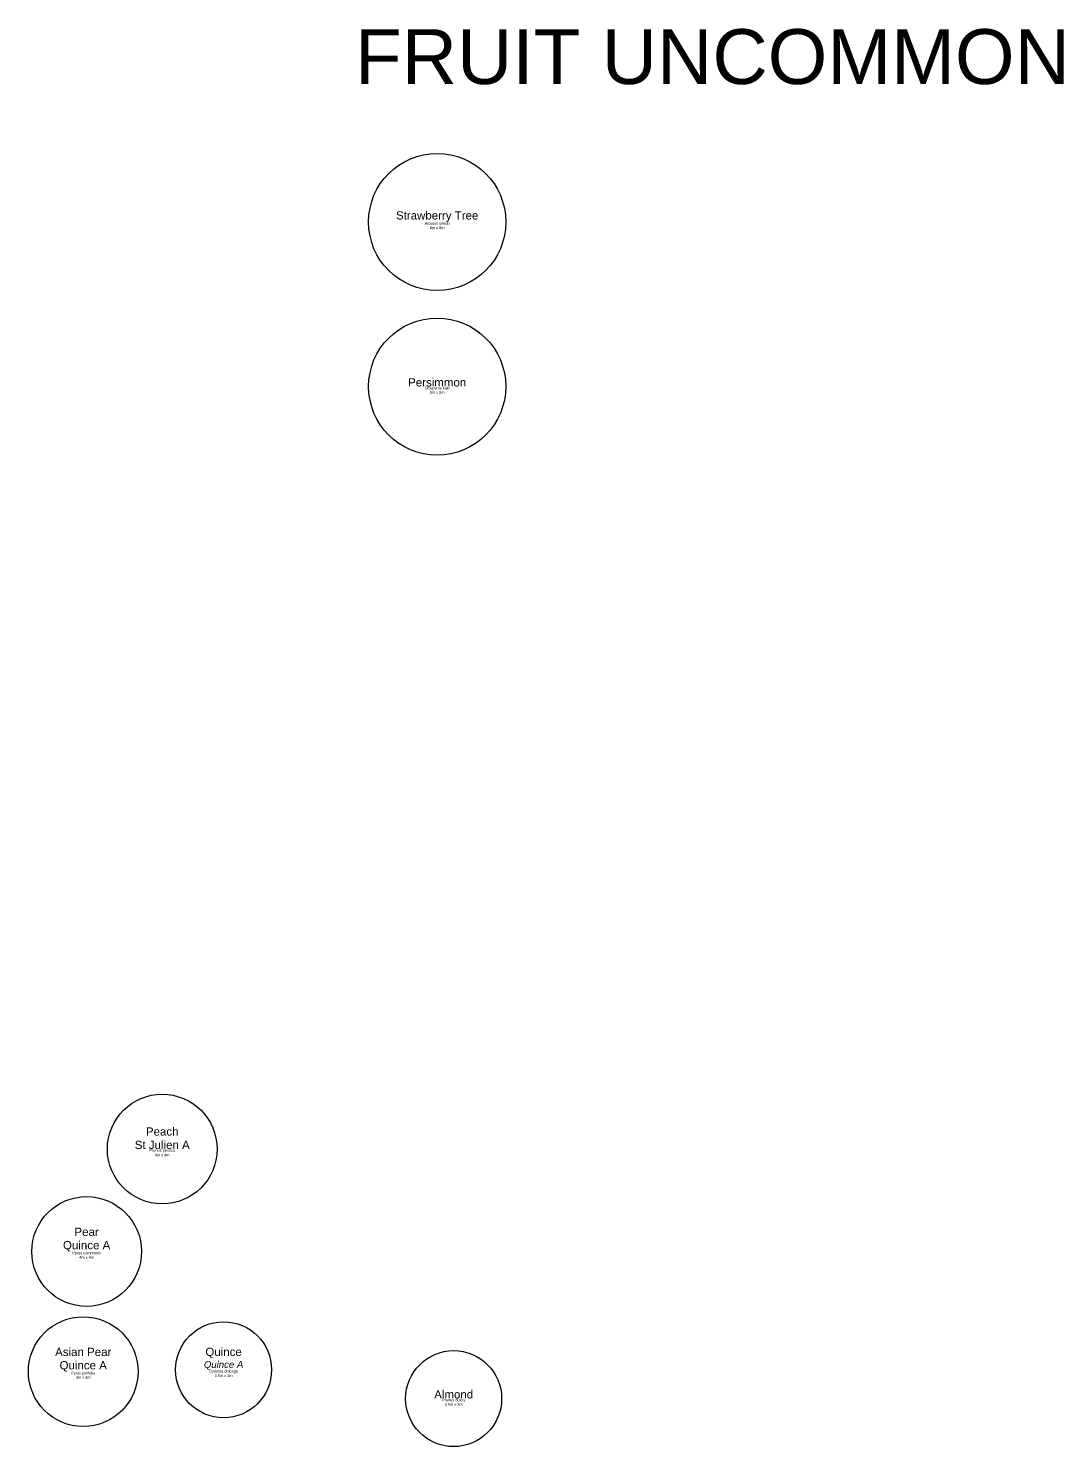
# Model space of a CAD drawing. Header units: metres. Extents: x -26 to 147, y -53 to 52.
# Drawn here: x 28.1 to 65.8, y 0.4 to 52.1 of the extents above; entities that cross this region are included whole.
import ezdxf

# ---------------------------------------------------------------- set-up
doc = ezdxf.new("R2010")
doc.units = ezdxf.units.M
for name, color, linetype, lineweight, true_color in [('Label', 6, 'Continuous', 25, 0xff00ff), ('Plant - Tree', 3, 'Continuous', 25, 0x00ff00), ('Plant label', 30, 'Continuous', 25, 0xff7f00)]:
    doc.layers.add(name, color=color, linetype=linetype, lineweight=lineweight, true_color=true_color)
doc.styles.add('textstyle13', font='')
doc.styles.add('textstyle14', font='')
doc.styles.add('textstyle31', font='')
doc.styles.add('textstyle32', font='')
doc.styles.add('textstyle35', font='')
doc.styles.add('textstyle36', font='')
doc.styles.add('textstyle75', font='')
doc.styles.add('textstyle76', font='')
doc.styles.add('textstyle81', font='')
doc.styles.add('textstyle82', font='')
doc.styles.add('textstyle83', font='')
doc.styles.add('textstyle84', font='')
doc.styles.add('textstyle87', font='')
doc.styles.add('textstyle88', font='')
doc.styles.add('textstyle98', font='')
doc.styles.get('textstyle13').set_extended_font_data('Arial')
doc.styles.get('textstyle14').set_extended_font_data('Arial')
doc.styles.get('textstyle31').set_extended_font_data('Arial')
doc.styles.get('textstyle32').set_extended_font_data('Arial')
doc.styles.get('textstyle35').set_extended_font_data('Arial')
doc.styles.get('textstyle36').set_extended_font_data('Arial')
doc.styles.get('textstyle75').set_extended_font_data('Arial')
doc.styles.get('textstyle76').set_extended_font_data('Arial')
doc.styles.get('textstyle81').set_extended_font_data('Arial')
doc.styles.get('textstyle82').set_extended_font_data('Arial')
doc.styles.get('textstyle83').set_extended_font_data('Arial')
doc.styles.get('textstyle84').set_extended_font_data('Arial')
doc.styles.get('textstyle87').set_extended_font_data('Arial')
doc.styles.get('textstyle88').set_extended_font_data('Arial')
doc.styles.get('textstyle98').set_extended_font_data('Arial')

# ---------------------------------------------------------------- blocks, each defined once
blk = doc.blocks.new('Tree - Arbutus unedo')
at = {"layer": 'Plant - Tree'}
blk.add_circle((0, 0), 2.5, dxfattribs=at)
at = {"layer": 'Plant - Tree', "insert": (0, 0), "char_height": 0.3, "attachment_point": 8, "line_spacing_factor": 0.971628, "style": 'textstyle14'}
blk.add_mtext('\\c32767;Strawberry Tree', dxfattribs=at)
at = {"layer": 'Plant label', "insert": (0, 0), "char_height": 0.1, "attachment_point": 2, "line_spacing_factor": 0.971628, "style": 'textstyle13'}
blk.add_mtext('\\c32767;Arbutus unedo\\P9m x 8m', dxfattribs=at)
blk = doc.blocks.new('Tree - Pyrus pyrifolia Quince A')
at = {"layer": 'Plant - Tree'}
blk.add_circle((0, 0), 2, dxfattribs=at)
at = {"layer": 'Plant - Tree', "insert": (0, 0), "char_height": 0.3, "attachment_point": 8, "line_spacing_factor": 0.971628, "style": 'textstyle88'}
blk.add_mtext('\\c32767;Asian Pear \\PQuince A', dxfattribs=at)
at = {"layer": 'Plant label', "insert": (0, 0), "char_height": 0.1, "attachment_point": 2, "line_spacing_factor": 0.971628, "style": 'textstyle87'}
blk.add_mtext('\\c32767;Pyrus pyrifolia\\P4m x 4m', dxfattribs=at)
blk = doc.blocks.new('Tree - Cydonia oblonga Quince A')
at = {"layer": 'Plant - Tree'}
blk.add_circle((0, 0), 1.75, dxfattribs=at)
at = {"layer": 'Plant - Tree', "insert": (0, 0), "char_height": 0.3, "attachment_point": 8, "line_spacing_factor": 0.971628, "style": 'textstyle32'}
blk.add_mtext('\\c32767;Quince\\P\\fArial|b0|i1|c0|p0;\\H0.250001;Quince A', dxfattribs=at)
at = {"layer": 'Plant label', "insert": (0, 0), "char_height": 0.1, "attachment_point": 2, "line_spacing_factor": 0.971628, "style": 'textstyle31'}
blk.add_mtext('\\c32767;Cydonia oblonga\\P3.5m x 3m', dxfattribs=at)
blk = doc.blocks.new('Tree - Pyrus communis Quince A')
at = {"layer": 'Plant - Tree'}
blk.add_circle((0, 0), 2, dxfattribs=at)
at = {"layer": 'Plant - Tree', "insert": (0, 0), "char_height": 0.3, "attachment_point": 8, "line_spacing_factor": 0.971628, "style": 'textstyle84'}
blk.add_mtext('\\c32767;Pear \\PQuince A', dxfattribs=at)
at = {"layer": 'Plant label', "insert": (0, 0), "char_height": 0.1, "attachment_point": 2, "line_spacing_factor": 0.971628, "style": 'textstyle83'}
blk.add_mtext('\\c32767;Pyrus communis\\P4m x 4m', dxfattribs=at)
blk = doc.blocks.new('Tree - Prunus persica St Julien A')
at = {"layer": 'Plant - Tree'}
blk.add_circle((0, 0), 2, dxfattribs=at)
at = {"layer": 'Plant - Tree', "insert": (0, 0), "char_height": 0.3, "attachment_point": 8, "line_spacing_factor": 0.971628, "style": 'textstyle82'}
blk.add_mtext('\\c32767;Peach\\PSt Julien A', dxfattribs=at)
at = {"layer": 'Plant label', "insert": (0, 0), "char_height": 0.1, "attachment_point": 2, "line_spacing_factor": 0.971628, "style": 'textstyle81'}
blk.add_mtext('\\c32767;Prunus persica\\P4m x 4m', dxfattribs=at)
blk = doc.blocks.new('Tree - Prunus dulcis')
at = {"layer": 'Plant - Tree'}
blk.add_circle((0, 0), 1.75, dxfattribs=at)
at = {"layer": 'Plant - Tree', "insert": (0, 0), "char_height": 0.3, "attachment_point": 8, "line_spacing_factor": 0.971628, "style": 'textstyle76'}
blk.add_mtext('\\c32767;Almond', dxfattribs=at)
at = {"layer": 'Plant label', "insert": (0, 0), "char_height": 0.1, "attachment_point": 2, "line_spacing_factor": 0.971628, "style": 'textstyle75'}
blk.add_mtext('\\c32767;Prunus dulcis\\P3.5m x 3m', dxfattribs=at)
blk = doc.blocks.new('Tree - Diospyros kaki')
at = {"layer": 'Plant - Tree'}
blk.add_circle((0, 0), 2.5, dxfattribs=at)
at = {"layer": 'Plant - Tree', "insert": (0, 0), "char_height": 0.3, "attachment_point": 8, "line_spacing_factor": 0.971628, "style": 'textstyle36'}
blk.add_mtext('\\c32767;Persimmon', dxfattribs=at)
at = {"layer": 'Plant label', "insert": (0, 0), "char_height": 0.1, "attachment_point": 2, "line_spacing_factor": 0.971628, "style": 'textstyle35'}
blk.add_mtext('\\c32767;Diospyros kaki\\P5m x 5m', dxfattribs=at)

msp = doc.modelspace()

# ---------------------------------------------------------------- block references
at = {"layer": 'Label'}
for name, p in [('Tree - Arbutus unedo', (43, 45)), ('Tree - Diospyros kaki', (43, 39))]:
    msp.add_blockref(name, p, dxfattribs=at)
at = {"layer": 'Plant - Tree'}
for name, p in [('Tree - Prunus persica St Julien A', (32.975, 11.206)), ('Tree - Pyrus communis Quince A', (30.218, 7.472)), ('Tree - Pyrus pyrifolia Quince A', (30.094, 3.094)), ('Tree - Cydonia oblonga Quince A', (35.212, 3.161)), ('Tree - Prunus dulcis', (43.601, 2.11))]:
    msp.add_blockref(name, p, dxfattribs=at)

# ---------------------------------------------------------------- texts
at = {"layer": 'Label', "insert": (40, 50), "char_height": 2, "attachment_point": 7, "line_spacing_factor": 0.971628, "style": 'textstyle98'}
msp.add_mtext('FRUIT UNCOMMON', dxfattribs=at)

doc.saveas('drawing.dxf')
